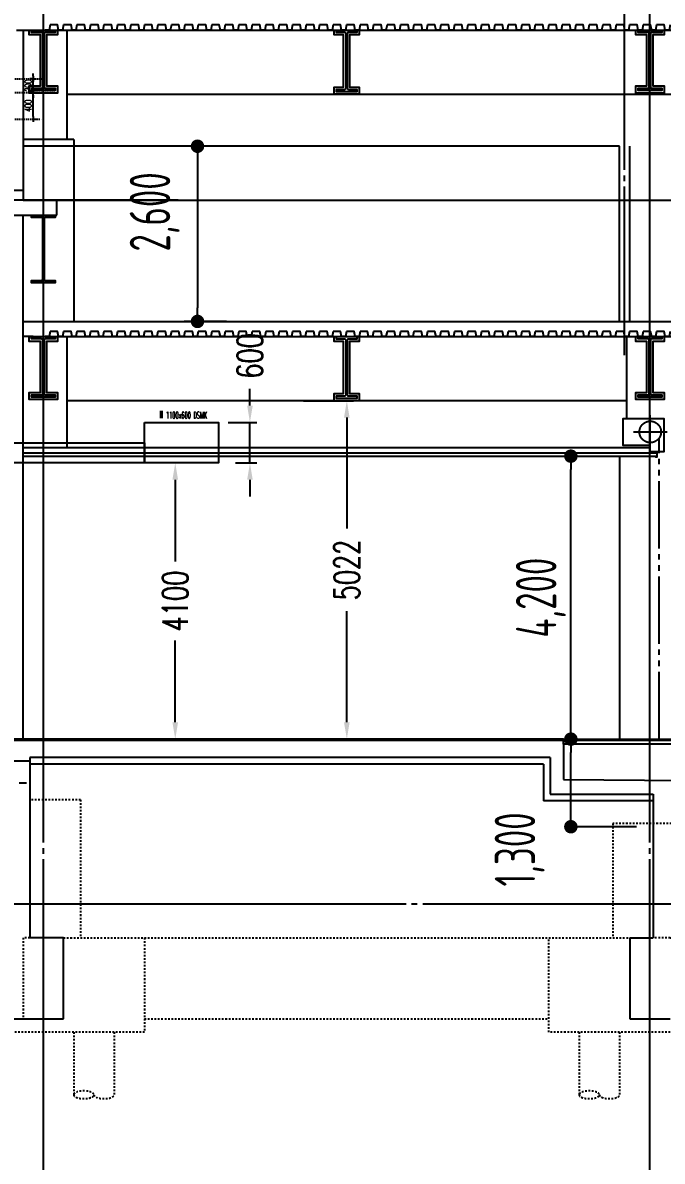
# Model space of a CAD drawing. Header units: millimetres. Extents: x -32710 to 654186, y -254124 to 420220.
# Drawn here: x 272495 to 281982, y 379685 to 396583 of the extents above; entities that cross this region are included whole.
import ezdxf
from ezdxf.enums import TextEntityAlignment as Align

# ---------------------------------------------------------------- set-up
doc = ezdxf.new("R2010")
doc.units = ezdxf.units.MM
doc.header["$LTSCALE"] = 1000
for name, pattern in [('DOT2', [3.175, 0, -3.175]), ('DXK_LINE_DOT3', [5.9187, 2.979, -0.9799, 0.9799, -0.9799]), ('TPH12-SEC-@E$0$CENTERK3', [2.749, 2.5, -0.083, 0.083, -0.083]), ('TPH12-SEC-@E$0$CENTERK5', [6.916, 6.667, -0.083, 0.083, -0.083]), ('TPH12-SEC-@E$0$DOTK1', [0.1, 0.05, -0.05]), ('TPH12-SEC-@E$0$PHANTOMK1', [1.415, 1, -0.083, 0.083, -0.083, 0.083, -0.083])]:
    doc.linetypes.add(name, pattern=pattern)
for name, color, linetype in [('0-LEVEL LINE', 4, 'DOT2'), ('DSMK', 10, 'Continuous'), ('FS-LINE', 10, 'Continuous'), ('M-DIM', 1, 'Continuous'), ('M-TXT', 3, 'Continuous'), ('MD-20250424-增加TRAY與FS主管位置調整', 7, 'Continuous'), ('TPH12-SEC-@E$0$A-DIM', 8, 'Continuous'), ('TPH12-SEC-@E$0$H-SIN', 252, 'TPH12-SEC-@E$0$CENTERK5'), ('TPH12-SEC-@E$0$KABE1', 252, 'Continuous'), ('TPH12-SEC-@E$0$KABE3', 252, 'Continuous'), ('TPH12-SEC-@E$0$KABED', 252, 'TPH12-SEC-@E$0$DOTK1'), ('TPH12-SEC-@E$0$SIAGE1', 252, 'Continuous'), ('TPH12-SEC-@E$0$SIAGE2', 252, 'Continuous'), ('TPH12-SEC-@E$0$SIAGE3', 252, 'Continuous'), ('TPH12-SEC-@E$0$SIN-M', 252, 'Continuous'), ('TPH12-SEC-@E$0$STEEL2', 252, 'Continuous'), ('TPH12-SEC-@E$0$STEEL3', 252, 'Continuous'), ('TPH12-SEC-@E$0$SUGATA3', 252, 'Continuous'), ('TPH12-SEC-@E$0$SUGATAD', 252, 'TPH12-SEC-@E$0$DOTK1'), ('TPH12-SEC-@E$0$TATEGU2', 252, 'Continuous')]:
    doc.layers.add(name, color=color, linetype=linetype)
doc.layers.add('TPH12-SEC-@E$0$K-SIN', color=252, linetype='TPH12-SEC-@E$0$CENTERK3', plot=False)
doc.styles.add('aa-txt', font='simplex.shx', dxfattribs={"width": 0.7, "bigfont": 'chineset.shx'})
doc.styles.add('TPH12-SEC-@E$0$dim-txt', font='isocp.shx', dxfattribs={"width": 0.7, "bigfont": 'chineset.shx'})
doc.styles.add('TPH12-SEC-@E$0$STANDARD', font='txt')
doc.dimstyles.new('50-DIM', dxfattribs={"dimscale": 50, "dimtxt": 2, "dimasz": 0.8, "dimexe": 1, "dimexo": 1, "dimgap": 0.5, "dimtad": 1, "dimdec": 0, "dimdsep": 46, "dimtxsty": 'aa-txt', "dimblk": 'DOT', "dimcen": 5, "dimclrd": 256, "dimclre": 256, "dimclrt": 256, "dimadec": 0, "dimazin": 0, "dimtfac": 1, "dimtdec": 0, "dimtix": 1, "dimtmove": 2, "dimatfit": 3, "dimldrblk": 'DOT', "dimfxl": 1, "dimtolj": 1, "dimtzin": 0, "dimarcsym": 0})
doc.dimstyles.new('adim-1500', dxfattribs={"dimscale": 1000, "dimtxt": 0.375, "dimasz": 0.25, "dimexe": 0.1, "dimexo": 0.5, "dimgap": 0.15, "dimtad": 0, "dimdec": 4, "dimtxsty": 'aa-txt', "dimcen": 3.75, "dimclrd": 3, "dimclre": 3, "dimclrt": 256, "dimadec": 0, "dimazin": 0, "dimtfac": 1, "dimtdec": 4, "dimtmove": 0, "dimatfit": 3, "dimfxl": 0.1, "dimarcsym": 0})
doc.dimstyles.new('TPH12-SEC-@E$0$ARCH-dim-2000', dxfattribs={"dimscale": 2000, "dimtxt": 0.3, "dimasz": 0.1, "dimexe": 0.1, "dimexo": 0.1, "dimgap": 0.05, "dimtad": 1, "dimdec": 0, "dimrnd": 0.1, "dimdsep": 46, "dimlunit": 6, "dimtxsty": 'TPH12-SEC-@E$0$dim-txt', "dimblk": 'TPH12-SEC-@E$0$_Dot', "dimblk1": 'TPH12-SEC-@E$0$_Origin', "dimblk2": 'TPH12-SEC-@E$0$_Origin', "dimcen": 2, "dimclrd": 256, "dimclre": 256, "dimclrt": 256, "dimadec": 0, "dimazin": 0, "dimtfac": 1, "dimtdec": 1, "dimtix": 1, "dimtmove": 2, "dimatfit": 3, "dimldrblk": 'TPH12-SEC-@E$0$_Origin', "dimfxl": 1, "dimtvp": 1, "dimtolj": 1, "dimarcsym": 0})
doc.dimstyles.new('TPH12-SEC-@E$0$生成的_樣式__6', dxfattribs={"dimtxt": 60, "dimasz": 30.4, "dimexe": 0.18, "dimexo": 0.0625, "dimgap": 0, "dimtad": 1, "dimdec": 1, "dimzin": 0, "dimdsep": 46, "dimtxsty": 'TPH12-SEC-@E$0$STANDARD', "dimblk": 'TPH12-SEC-@E$0$ARROWHEAD_6', "dimblk1": 'TPH12-SEC-@E$0$ARROWHEAD_6', "dimblk2": 'TPH12-SEC-@E$0$ARROWHEAD_6', "dimcen": 0.09, "dimclrd": 12, "dimclre": 12, "dimclrt": 3, "dimazin": 0, "dimtfac": 1, "dimtdec": 4, "dimtmove": 0, "dimatfit": 3, "dimfxl": 1, "dimtolj": 1, "dimtzin": 0, "dimarcsym": 0})

# ---------------------------------------------------------------- blocks, each defined once
blk = doc.blocks.new('TPH12-SEC-@E$0$_Dot')
at = {"color": 0, "linetype": 'ByBlock', "lineweight": -2}
blk.add_line((-0.5, 0), (-1, 0), dxfattribs=at)
at = {"color": 0, "linetype": 'ByBlock', "const_width": 0.5}
blk.add_lwpolyline([(-0.25, 0, 1), (0.25, 0, 1)], format="xyb", close=True, dxfattribs=at)
blk = doc.blocks.new('*D2602')
at = {"layer": 'DEFPOINTS', "color": 0, "transparency": 16777216}
for p in [(280627, 390150), (280627, 390150), (280627, 385950)]:
    blk.add_point(p, dxfattribs=at)
at = {"layer": 'TPH12-SEC-@E$0$SIN-M', "lineweight": -2, "transparency": 16777216}
blk.add_line((280627, 386150), (280627, 389950), dxfattribs=at)
at = {"layer": 'TPH12-SEC-@E$0$SIN-M', "lineweight": -2, "transparency": 16777216, "xscale": 200, "yscale": 200, "zscale": 200}
for p, rotation in [((280627, 390150), 90), ((280627, 385950), 270)]:
    blk.add_blockref('TPH12-SEC-@E$0$_Dot', p, dxfattribs=dict(at, rotation=rotation))
at = {"layer": 'TPH12-SEC-@E$0$SIN-M', "transparency": 16777216, "insert": (280182, 388050), "char_height": 600, "attachment_point": 5, "rotation": 90, "style": 'TPH12-SEC-@E$0$dim-txt'}
blk.add_mtext('\\A1;4,200', dxfattribs=at)
blk = doc.blocks.new('TPH12-SEC-@E$0$_Origin')
at = {"color": 0, "linetype": 'ByBlock', "lineweight": -2}
blk.add_line((0, 0), (-1, 0), dxfattribs=at)
blk.add_circle((0, 0), 0.5, dxfattribs=at)
blk = doc.blocks.new('*D2603')
at = {"layer": 'DEFPOINTS', "color": 0, "transparency": 16777216}
for p in [(280627, 385950), (280627, 385950), (280627, 384650)]:
    blk.add_point(p, dxfattribs=at)
at = {"layer": 'TPH12-SEC-@E$0$SIN-M', "lineweight": -2, "transparency": 16777216}
blk.add_line((280627, 384850), (280627, 385750), dxfattribs=at)
at = {"layer": 'TPH12-SEC-@E$0$SIN-M', "lineweight": -2, "transparency": 16777216, "xscale": 200, "yscale": 200, "zscale": 200}
for p, rotation in [((280627, 385950), 90), ((280627, 384650), 270)]:
    blk.add_blockref('TPH12-SEC-@E$0$_Dot', p, dxfattribs=dict(at, rotation=rotation))
at = {"layer": 'TPH12-SEC-@E$0$SIN-M', "transparency": 16777216, "insert": (279867, 384313), "char_height": 600, "attachment_point": 5, "rotation": 90, "style": 'TPH12-SEC-@E$0$dim-txt'}
blk.add_mtext('\\A1;1,300', dxfattribs=at)
blk = doc.blocks.new('*D2625')
at = {"layer": 'DEFPOINTS', "color": 0, "transparency": 16777216}
for p in [(275717, 394750), (275087, 392150), (275717, 392150)]:
    blk.add_point(p, dxfattribs=at)
at = {"layer": 'TPH12-SEC-@E$0$SIN-M', "lineweight": -2, "transparency": 16777216}
for p, q in [((275517, 394750), (274887, 394750)), ((275087, 394550), (275087, 392350)), ((275517, 392150), (274887, 392150))]:
    blk.add_line(p, q, dxfattribs=at)
at = {"layer": 'TPH12-SEC-@E$0$SIN-M', "lineweight": -2, "transparency": 16777216, "xscale": 200, "yscale": 200, "zscale": 200}
for p, rotation in [((275087, 394750), 90), ((275087, 392150), 270)]:
    blk.add_blockref('TPH12-SEC-@E$0$_Dot', p, dxfattribs=dict(at, rotation=rotation))
at = {"layer": 'TPH12-SEC-@E$0$SIN-M', "transparency": 16777216, "insert": (274452, 393775), "char_height": 600, "attachment_point": 5, "rotation": 90, "style": 'TPH12-SEC-@E$0$dim-txt'}
blk.add_mtext('\\A1;2,600', dxfattribs=at)
blk = doc.blocks.new('TPH12-SEC-@E$0$ARROWHEAD_6')
at = {"color": 0, "linetype": 'Continuous', "lineweight": 0}
for p, q in [((0, 0), (-1, 0)), ((-0.5, -0.5), (0.5, 0.5))]:
    blk.add_line(p, q, dxfattribs=at)
blk = doc.blocks.new('*D2862')
at = {"layer": 'DEFPOINTS', "color": 0, "linetype": 'Continuous', "transparency": 16777216}
for p in [(2811, 10750), (9609, 10750), (-18300, 8000)]:
    blk.add_point(p, dxfattribs=at)
at = {"layer": 'TPH12-SEC-@E$0$A-DIM', "color": 12, "linetype": 'Continuous', "lineweight": -2, "transparency": 16777216}
for p, q in [((2811, 10750), (9609, 10750)), ((9609, 10720), (9609, 10250)), ((9609, 8030), (9609, 8500)), ((-18300, 8000), (9609, 8000))]:
    blk.add_line(p, q, dxfattribs=at)
at = {"layer": 'TPH12-SEC-@E$0$A-DIM', "color": 12, "linetype": 'Continuous', "lineweight": -2, "transparency": 16777216, "xscale": 30.40000000000001, "yscale": 30.40000000000001, "zscale": 30.40000000000001}
for p, rotation in [((9609, 10750), 90), ((9609, 8000), 270)]:
    blk.add_blockref('TPH12-SEC-@E$0$ARROWHEAD_6', p, dxfattribs=dict(at, rotation=rotation))
at = {"layer": 'TPH12-SEC-@E$0$A-DIM', "color": 3, "linetype": 'Continuous', "lineweight": 0, "transparency": 16777216, "insert": (9609, 9375), "char_height": 500, "attachment_point": 5, "rotation": 90, "style": 'TPH12-SEC-@E$0$STANDARD'}
blk.add_mtext('\\A1;2750', dxfattribs=at)
blk = doc.blocks.new('DOT')
at = {"color": 0}
blk.add_line((-1, 0), (1, 0), dxfattribs=at)
at = {"color": 3, "const_width": 0.5}
blk.add_lwpolyline([(-0.25, 0, 1), (0.25, 0, 1)], format="xyb", close=True, dxfattribs=at)
blk = doc.blocks.new('*D135')
at = {"layer": 'DEFPOINTS', "color": 0, "transparency": 16777216}
for p in [(272631, 395550), (272651, 395550), (272631, 395150)]:
    blk.add_point(p, dxfattribs=at)
at = {"layer": 'M-DIM', "lineweight": -2, "transparency": 16777216}
for p, q in [((272651, 395190), (272651, 395510)), ((272681, 395550), (272701, 395550)), ((272681, 395150), (272701, 395150))]:
    blk.add_line(p, q, dxfattribs=at)
at = {"layer": 'M-DIM', "lineweight": -2, "transparency": 16777216, "xscale": 40, "yscale": 40, "zscale": 40}
for p, rotation in [((272651, 395550), 90), ((272651, 395150), 270)]:
    blk.add_blockref('DOT', p, dxfattribs=dict(at, rotation=rotation))
at = {"layer": 'M-DIM', "transparency": 16777216, "insert": (272576, 395350), "char_height": 100, "attachment_point": 5, "rotation": 90, "style": 'aa-txt'}
blk.add_mtext('\\A1;400', dxfattribs=at)
blk = doc.blocks.new('_Dot')
at = {"color": 0, "linetype": 'ByBlock', "lineweight": -2}
blk.add_line((-0.5, 0), (-1, 0), dxfattribs=at)
at = {"color": 0, "linetype": 'ByBlock', "const_width": 0.5}
blk.add_lwpolyline([(-0.25, 0, 1), (0.25, 0, 1)], format="xyb", close=True, dxfattribs=at)
blk = doc.blocks.new('*D136')
at = {"layer": 'DEFPOINTS', "color": 0, "transparency": 16777216}
for p in [(272651, 395750), (272691, 395750), (272691, 395550)]:
    blk.add_point(p, dxfattribs=at)
at = {"layer": 'M-DIM', "lineweight": -2, "transparency": 16777216}
for p, q in [((272641, 395750), (272601, 395750)), ((272651, 395790), (272651, 395830)), ((272651, 395550), (272651, 395750)), ((272641, 395550), (272601, 395550)), ((272651, 395510), (272651, 395470))]:
    blk.add_line(p, q, dxfattribs=at)
at = {"layer": 'M-DIM', "lineweight": -2, "transparency": 16777216, "xscale": 40, "yscale": 40, "zscale": 40}
for p, rotation in [((272651, 395750), 270), ((272651, 395550), 90)]:
    blk.add_blockref('DOT', p, dxfattribs=dict(at, rotation=rotation))
at = {"layer": 'M-DIM', "transparency": 16777216, "insert": (272576, 395650), "char_height": 100, "attachment_point": 5, "rotation": 90, "style": 'aa-txt'}
blk.add_mtext('\\A1;200', dxfattribs=at)
blk = doc.blocks.new('A$C62b8fcb1')
at = {"color": 8, "linetype": 'DXK_LINE_DOT3'}
for p, q in [((500, 2409), (-7405, 2409)), ((343, 2084), (450, 2084))]:
    blk.add_line(p, q, dxfattribs=at)
blk = doc.blocks.new('*D2534')
at = {"layer": 'DEFPOINTS', "color": 0}
for p in [(276161, 390972), (277303, 390972), (276161, 385950)]:
    blk.add_point(p, dxfattribs=at)
at = {"layer": 'MD-20250424-增加TRAY與FS主管位置調整', "color": 3, "lineweight": -2, "transparency": 16777216}
for p, q in [((276661, 390972), (277403, 390972)), ((277303, 390722), (277303, 389074)), ((277303, 386200), (277303, 387849)), ((276661, 385950), (277403, 385950))]:
    blk.add_line(p, q, dxfattribs=at)
at = {"layer": 'MD-20250424-增加TRAY與FS主管位置調整', "color": 3, "transparency": 16777216}
for points in [[(277261, 390722), (277344, 390722), (277303, 390972)], [(277261, 386200), (277344, 386200), (277303, 385950)]]:
    blk.add_solid(points, dxfattribs=at)
at = {"layer": 'MD-20250424-增加TRAY與FS主管位置調整', "transparency": 16777216, "insert": (277303, 388461), "char_height": 375, "attachment_point": 5, "rotation": 90, "style": 'aa-txt'}
blk.add_mtext('5022', dxfattribs=at)
blk = doc.blocks.new('*D2535')
at = {"layer": 'DEFPOINTS', "color": 0}
for p in [(270351, 390050), (275400, 390050), (273299, 385950)]:
    blk.add_point(p, dxfattribs=at)
at = {"layer": 'MD-20250424-增加TRAY與FS主管位置調整', "color": 3, "lineweight": -2, "transparency": 16777216}
for p, q in [((274900, 390050), (270251, 390050)), ((270351, 389800), (270351, 388588)), ((270351, 386200), (270351, 387413)), ((272799, 385950), (270251, 385950))]:
    blk.add_line(p, q, dxfattribs=at)
at = {"layer": 'MD-20250424-增加TRAY與FS主管位置調整', "color": 3, "transparency": 16777216}
for points in [[(270310, 389800), (270393, 389800), (270351, 390050)], [(270310, 386200), (270393, 386200), (270351, 385950)]]:
    blk.add_solid(points, dxfattribs=at)
at = {"layer": 'MD-20250424-增加TRAY與FS主管位置調整', "transparency": 16777216, "insert": (270351, 388000), "char_height": 375, "attachment_point": 5, "rotation": 90, "style": 'aa-txt'}
blk.add_mtext('4100', dxfattribs=at)
blk = doc.blocks.new('*D2546')
at = {"layer": 'DEFPOINTS', "color": 0}
for p in [(275400, 390050), (274757, 385950), (275400, 385950)]:
    blk.add_point(p, dxfattribs=at)
at = {"layer": 'MD-20250424-增加TRAY與FS主管位置調整', "color": 3, "lineweight": -2, "transparency": 16777216}
for p, q in [((274900, 390050), (274657, 390050)), ((274757, 389800), (274757, 388588)), ((274757, 386200), (274757, 387413)), ((274900, 385950), (274657, 385950))]:
    blk.add_line(p, q, dxfattribs=at)
at = {"layer": 'MD-20250424-增加TRAY與FS主管位置調整', "color": 3, "transparency": 16777216}
for points in [[(274715, 389800), (274799, 389800), (274757, 390050)], [(274715, 386200), (274799, 386200), (274757, 385950)]]:
    blk.add_solid(points, dxfattribs=at)
at = {"layer": 'MD-20250424-增加TRAY與FS主管位置調整', "transparency": 16777216, "insert": (274757, 388000), "char_height": 375, "attachment_point": 5, "rotation": 90, "style": 'aa-txt'}
blk.add_mtext('4100', dxfattribs=at)
blk = doc.blocks.new('*D2547')
at = {"layer": 'DEFPOINTS', "color": 0}
for p in [(275044, 390650), (275865, 390650), (275151, 390050)]:
    blk.add_point(p, dxfattribs=at)
at = {"layer": 'MD-20250424-增加TRAY與FS主管位置調整', "color": 3, "lineweight": -2, "transparency": 16777216}
for p, q in [((275865, 390900), (275865, 391150)), ((275544, 390650), (275965, 390650)), ((275865, 390050), (275865, 390650)), ((275651, 390050), (275965, 390050)), ((275865, 389800), (275865, 389550))]:
    blk.add_line(p, q, dxfattribs=at)
at = {"layer": 'MD-20250424-增加TRAY與FS主管位置調整', "color": 3, "transparency": 16777216}
for points in [[(275824, 390900), (275907, 390900), (275865, 390650)], [(275824, 389800), (275907, 389800), (275865, 390050)]]:
    blk.add_solid(points, dxfattribs=at)
at = {"layer": 'MD-20250424-增加TRAY與FS主管位置調整', "transparency": 16777216, "insert": (275865, 391638), "char_height": 375, "attachment_point": 5, "rotation": 90, "style": 'aa-txt'}
blk.add_mtext('600', dxfattribs=at)
blk = doc.blocks.new('TPH12-SEC-@E$0$A$C9ff6b36b')
at = {"layer": 'TPH12-SEC-@E$0$A-DIM', "color": 12, "linetype": 'Continuous', "lineweight": 0}
dim = blk.add_linear_dim(base=(9609.04, 10750), p1=(-18300, 8000), p2=(2810.84, 10750), angle=90, dimstyle='TPH12-SEC-@E$0$生成的_樣式__6', override={"dimtxt": 500, "dimdec": 0}, dxfattribs=at)
dim.commit()
dim.dimension.update_dxf_attribs({"geometry": '*D2862', "text_midpoint": (9609.04, 9375), "dimtype": 128, "text_rotation": 90})
blk = doc.blocks.new('TPH12-SEC-@E')
at = {"layer": 'TPH12-SEC-@E$0$H-SIN'}
for p, q in [((272800, 377500), (272800, 414000)), ((281800, 377500), (281800, 414000)), ((274800, 393950), (45200, 393950)), ((274800, 385950), (45200, 385950)), ((298929.6, 383500), (18729.6, 383500))]:
    blk.add_line(p, q, dxfattribs=at)
at = {"layer": 'TPH12-SEC-@E$0$K-SIN'}
for p, q in [((281425, 396200), (281425, 403384.8)), ((281425, 391650), (281425, 397200))]:
    blk.add_line(p, q, dxfattribs=at)
at = {"layer": 'TPH12-SEC-@E$0$KABE1'}
for p, q in [((272350, 394100), (272500, 394100)), ((272500, 394100), (272500, 393950)), ((272500, 393950), (273000, 393950)), ((273000, 393725), (273000, 393950)), ((47000, 393725), (273000, 393725)), ((280320, 385680), (272600, 385680)), ((272600, 385680), (272600, 383000)), ((280320, 385680), (280320, 385135)), ((280520, 385350), (282320, 385335)), ((280320, 385135), (281850, 385135)), ((281850, 385135), (281850, 383000)), ((273100, 383000), (272600, 383000)), ((273100, 381800), (273100, 383000)), ((281500, 383000), (281500, 381800)), ((281500, 383000), (281850, 383000)), ((272350, 381800), (273100, 381800)), ((281500, 381800), (282100, 381800))]:
    blk.add_line(p, q, dxfattribs=at)
at = {"layer": 'TPH12-SEC-@E$0$KABE3'}
blk.add_line((282300, 385930), (272350, 385930), dxfattribs=at)
at = {"layer": 'TPH12-SEC-@E$0$KABED', "ltscale": 0.5}
for p, q in [((272500, 383000), (272500, 381800)), ((272600, 383000), (272500, 383000)), ((282100, 383000), (281850, 383000))]:
    blk.add_line(p, q, dxfattribs=at)
at = {"layer": 'TPH12-SEC-@E$0$SIAGE1'}
for p, q in [((272400, 396475), (272883.9, 396475)), ((272500, 396475), (272500, 394100)), ((281350, 394750), (272500, 394750)), ((281350, 392150), (281350, 394750)), ((281500, 392150), (281500, 394750)), ((272500, 392150), (272500, 393725)), ((272500, 385950), (272500, 392150)), ((272500, 392150), (291090, 392150)), ((272500, 391925), (272500, 392150)), ((272650, 391925), (272500, 391925)), ((272650, 391925), (272883.9, 391925)), ((272500, 390150), (281905, 390150)), ((280520, 385950), (272350, 385950)), ((280520, 385950), (280520, 385350))]:
    blk.add_line(p, q, dxfattribs=at)
blk.add_lwpolyline([(281885, 390150), (281885, 390140), (281905, 390140), (281905, 390215)], dxfattribs=at)
at = {"layer": 'TPH12-SEC-@E$0$SIAGE2'}
for points in [[(272898.9, 396550), (272883.9, 396475), (272825.9, 396475)], [(273098.9, 396550), (273083.9, 396475), (273025.9, 396475), (273010.9, 396550), (272898.9, 396550)], [(273298.9, 396550), (273283.9, 396475), (273225.9, 396475), (273210.9, 396550), (273098.9, 396550)], [(273498.9, 396550), (273483.9, 396475), (273425.9, 396475), (273410.9, 396550), (273298.9, 396550)], [(273698.9, 396550), (273683.9, 396475), (273625.9, 396475), (273610.9, 396550), (273498.9, 396550)], [(273898.9, 396550), (273883.9, 396475), (273825.9, 396475), (273810.9, 396550), (273698.9, 396550)], [(274098.9, 396550), (274083.9, 396475), (274025.9, 396475), (274010.9, 396550), (273898.9, 396550)], [(274298.9, 396550), (274283.9, 396475), (274225.9, 396475), (274210.9, 396550), (274098.9, 396550)], [(274498.9, 396550), (274483.9, 396475), (274425.9, 396475), (274410.9, 396550), (274298.9, 396550)], [(274698.9, 396550), (274683.9, 396475), (274625.9, 396475), (274610.9, 396550), (274498.9, 396550)], [(274898.9, 396550), (274883.9, 396475), (274825.9, 396475), (274810.9, 396550), (274698.9, 396550)], [(275098.9, 396550), (275083.9, 396475), (275025.9, 396475), (275010.9, 396550), (274898.9, 396550)], [(275298.9, 396550), (275283.9, 396475), (275225.9, 396475), (275210.9, 396550), (275098.9, 396550)], [(275498.9, 396550), (275483.9, 396475), (275425.9, 396475), (275410.9, 396550), (275298.9, 396550)], [(275698.9, 396550), (275683.9, 396475), (275625.9, 396475), (275610.9, 396550), (275498.9, 396550)], [(275898.9, 396550), (275883.9, 396475), (275825.9, 396475), (275810.9, 396550), (275698.9, 396550)], [(276098.9, 396550), (276083.9, 396475), (276025.9, 396475), (276010.9, 396550), (275898.9, 396550)], [(276298.9, 396550), (276283.9, 396475), (276225.9, 396475), (276210.9, 396550), (276098.9, 396550)], [(276498.9, 396550), (276483.9, 396475), (276425.9, 396475), (276410.9, 396550), (276298.9, 396550)], [(276698.9, 396550), (276683.9, 396475), (276625.9, 396475), (276610.9, 396550), (276498.9, 396550)], [(276898.9, 396550), (276883.9, 396475), (276825.9, 396475), (276810.9, 396550), (276698.9, 396550)], [(277098.9, 396550), (277083.9, 396475), (277025.9, 396475), (277010.9, 396550), (276898.9, 396550)], [(277298.9, 396550), (277283.9, 396475), (277225.9, 396475), (277210.9, 396550), (277098.9, 396550)], [(277498.9, 396550), (277483.9, 396475), (277425.9, 396475), (277410.9, 396550), (277298.9, 396550)], [(277698.9, 396550), (277683.9, 396475), (277625.9, 396475), (277610.9, 396550), (277498.9, 396550)], [(277898.9, 396550), (277883.9, 396475), (277825.9, 396475), (277810.9, 396550), (277698.9, 396550)], [(278098.9, 396550), (278083.9, 396475), (278025.9, 396475), (278010.9, 396550), (277898.9, 396550)], [(278298.9, 396550), (278283.9, 396475), (278225.9, 396475), (278210.9, 396550), (278098.9, 396550)], [(278498.9, 396550), (278483.9, 396475), (278425.9, 396475), (278410.9, 396550), (278298.9, 396550)], [(278698.9, 396550), (278683.9, 396475), (278625.9, 396475), (278610.9, 396550), (278498.9, 396550)], [(278898.9, 396550), (278883.9, 396475), (278825.9, 396475), (278810.9, 396550), (278698.9, 396550)], [(279098.9, 396550), (279083.9, 396475), (279025.9, 396475), (279010.9, 396550), (278898.9, 396550)], [(279298.9, 396550), (279283.9, 396475), (279225.9, 396475), (279210.9, 396550), (279098.9, 396550)], [(279498.9, 396550), (279483.9, 396475), (279425.9, 396475), (279410.9, 396550), (279298.9, 396550)], [(279698.9, 396550), (279683.9, 396475), (279625.9, 396475), (279610.9, 396550), (279498.9, 396550)], [(279898.9, 396550), (279883.9, 396475), (279825.9, 396475), (279810.9, 396550), (279698.9, 396550)], [(280098.9, 396550), (280083.9, 396475), (280025.9, 396475), (280010.9, 396550), (279898.9, 396550)], [(280298.9, 396550), (280283.9, 396475), (280225.9, 396475), (280210.9, 396550), (280098.9, 396550)], [(280498.9, 396550), (280483.9, 396475), (280425.9, 396475), (280410.9, 396550), (280298.9, 396550)], [(280698.9, 396550), (280683.9, 396475), (280625.9, 396475), (280610.9, 396550), (280498.9, 396550)], [(280898.9, 396550), (280883.9, 396475), (280825.9, 396475), (280810.9, 396550), (280698.9, 396550)], [(281098.9, 396550), (281083.9, 396475), (281025.9, 396475), (281010.9, 396550), (280898.9, 396550)], [(281298.9, 396550), (281283.9, 396475), (281225.9, 396475), (281210.9, 396550), (281098.9, 396550)], [(281498.9, 396550), (281483.9, 396475), (281425.9, 396475), (281410.9, 396550), (281298.9, 396550)], [(281698.9, 396550), (281683.9, 396475), (281625.9, 396475), (281610.9, 396550), (281498.9, 396550)], [(281898.9, 396550), (281883.9, 396475), (281825.9, 396475), (281810.9, 396550), (281698.9, 396550)], [(282098.9, 396550), (282083.9, 396475), (282025.9, 396475), (282010.9, 396550), (281898.9, 396550)], [(272898.9, 392000), (272883.9, 391925), (272825.9, 391925)], [(273098.9, 392000), (273083.9, 391925), (273025.9, 391925), (273010.9, 392000), (272898.9, 392000)], [(273298.9, 392000), (273283.9, 391925), (273225.9, 391925), (273210.9, 392000), (273098.9, 392000)], [(273498.9, 392000), (273483.9, 391925), (273425.9, 391925), (273410.9, 392000), (273298.9, 392000)], [(273698.9, 392000), (273683.9, 391925), (273625.9, 391925), (273610.9, 392000), (273498.9, 392000)], [(273898.9, 392000), (273883.9, 391925), (273825.9, 391925), (273810.9, 392000), (273698.9, 392000)], [(274098.9, 392000), (274083.9, 391925), (274025.9, 391925), (274010.9, 392000), (273898.9, 392000)], [(274298.9, 392000), (274283.9, 391925), (274225.9, 391925), (274210.9, 392000), (274098.9, 392000)], [(274498.9, 392000), (274483.9, 391925), (274425.9, 391925), (274410.9, 392000), (274298.9, 392000)], [(274698.9, 392000), (274683.9, 391925), (274625.9, 391925), (274610.9, 392000), (274498.9, 392000)], [(274898.9, 392000), (274883.9, 391925), (274825.9, 391925), (274810.9, 392000), (274698.9, 392000)], [(275098.9, 392000), (275083.9, 391925), (275025.9, 391925), (275010.9, 392000), (274898.9, 392000)], [(275298.9, 392000), (275283.9, 391925), (275225.9, 391925), (275210.9, 392000), (275098.9, 392000)], [(275498.9, 392000), (275483.9, 391925), (275425.9, 391925), (275410.9, 392000), (275298.9, 392000)], [(275698.9, 392000), (275683.9, 391925), (275625.9, 391925), (275610.9, 392000), (275498.9, 392000)], [(275898.9, 392000), (275883.9, 391925), (275825.9, 391925), (275810.9, 392000), (275698.9, 392000)], [(276098.9, 392000), (276083.9, 391925), (276025.9, 391925), (276010.9, 392000), (275898.9, 392000)], [(276298.9, 392000), (276283.9, 391925), (276225.9, 391925), (276210.9, 392000), (276098.9, 392000)], [(276498.9, 392000), (276483.9, 391925), (276425.9, 391925), (276410.9, 392000), (276298.9, 392000)], [(276698.9, 392000), (276683.9, 391925), (276625.9, 391925), (276610.9, 392000), (276498.9, 392000)], [(276898.9, 392000), (276883.9, 391925), (276825.9, 391925), (276810.9, 392000), (276698.9, 392000)], [(277098.9, 392000), (277083.9, 391925), (277025.9, 391925), (277010.9, 392000), (276898.9, 392000)], [(277298.9, 392000), (277283.9, 391925), (277225.9, 391925), (277210.9, 392000), (277098.9, 392000)], [(277498.9, 392000), (277483.9, 391925), (277425.9, 391925), (277410.9, 392000), (277298.9, 392000)], [(277698.9, 392000), (277683.9, 391925), (277625.9, 391925), (277610.9, 392000), (277498.9, 392000)], [(277898.9, 392000), (277883.9, 391925), (277825.9, 391925), (277810.9, 392000), (277698.9, 392000)], [(278098.9, 392000), (278083.9, 391925), (278025.9, 391925), (278010.9, 392000), (277898.9, 392000)], [(278298.9, 392000), (278283.9, 391925), (278225.9, 391925), (278210.9, 392000), (278098.9, 392000)], [(278498.9, 392000), (278483.9, 391925), (278425.9, 391925), (278410.9, 392000), (278298.9, 392000)], [(278698.9, 392000), (278683.9, 391925), (278625.9, 391925), (278610.9, 392000), (278498.9, 392000)], [(278898.9, 392000), (278883.9, 391925), (278825.9, 391925), (278810.9, 392000), (278698.9, 392000)], [(279098.9, 392000), (279083.9, 391925), (279025.9, 391925), (279010.9, 392000), (278898.9, 392000)], [(279298.9, 392000), (279283.9, 391925), (279225.9, 391925), (279210.9, 392000), (279098.9, 392000)], [(279498.9, 392000), (279483.9, 391925), (279425.9, 391925), (279410.9, 392000), (279298.9, 392000)], [(279698.9, 392000), (279683.9, 391925), (279625.9, 391925), (279610.9, 392000), (279498.9, 392000)], [(279898.9, 392000), (279883.9, 391925), (279825.9, 391925), (279810.9, 392000), (279698.9, 392000)], [(280098.9, 392000), (280083.9, 391925), (280025.9, 391925), (280010.9, 392000), (279898.9, 392000)], [(280298.9, 392000), (280283.9, 391925), (280225.9, 391925), (280210.9, 392000), (280098.9, 392000)], [(280498.9, 392000), (280483.9, 391925), (280425.9, 391925), (280410.9, 392000), (280298.9, 392000)], [(280698.9, 392000), (280683.9, 391925), (280625.9, 391925), (280610.9, 392000), (280498.9, 392000)], [(280898.9, 392000), (280883.9, 391925), (280825.9, 391925), (280810.9, 392000), (280698.9, 392000)], [(281098.9, 392000), (281083.9, 391925), (281025.9, 391925), (281010.9, 392000), (280898.9, 392000)], [(281298.9, 392000), (281283.9, 391925), (281225.9, 391925), (281210.9, 392000), (281098.9, 392000)], [(281498.9, 392000), (281483.9, 391925), (281425.9, 391925), (281410.9, 392000), (281298.9, 392000)], [(281698.9, 392000), (281683.9, 391925), (281625.9, 391925), (281610.9, 392000), (281498.9, 392000)], [(281898.9, 392000), (281883.9, 391925), (281825.9, 391925), (281810.9, 392000), (281698.9, 392000)], [(282098.9, 392000), (282083.9, 391925), (282025.9, 391925), (282010.9, 392000), (281898.9, 392000)], [(280520, 385950), (282365, 385950), (282365, 385493)]]:
    blk.add_lwpolyline(points, dxfattribs=at)
blk.add_lwpolyline([(281805, 390215), (281805, 390310), (281405, 390310), (281405, 390710), (282005, 390710), (282005, 390215)], close=True, dxfattribs=at)
at = {"layer": 'TPH12-SEC-@E$0$SIAGE3'}
for p, q in [((281805, 390310), (281805, 390760)), ((281555, 390510), (282055, 390510)), ((272500, 390278), (281805, 390278)), ((272500, 390200), (281905, 390200)), ((281895, 390159.5), (281895, 390150)), ((280220, 385580), (272600, 385580)), ((280220, 385580), (280220, 385035)), ((281850, 385035), (280220, 385035))]:
    blk.add_line(p, q, dxfattribs=at)
for points in [[(272590, 396475), (273010, 396475), (273010, 396404), (272844.5, 396404), (272844.5, 395646), (273010, 395646), (273010, 395540), (272590, 395540), (272590, 395646), (272755.5, 395646), (272755.5, 396404), (272590, 396404)], [(277113.5, 396475), (277486.5, 396475), (277486.5, 396403), (277344.5, 396403), (277344.5, 395629), (277486.5, 395629), (277486.5, 395522), (277113.5, 395522), (277113.5, 395629), (277255.5, 395629), (277255.5, 396403), (277113.5, 396403)], [(281590, 396475), (282010, 396475), (282010, 396404), (281844.5, 396404), (281844.5, 395646), (282010, 395646), (282010, 395540), (281590, 395540), (281590, 395646), (281755.5, 395646), (281755.5, 396404), (281590, 396404)], [(272590, 391925), (273010, 391925), (273010, 391854), (272844.5, 391854), (272844.5, 391096), (273010, 391096), (273010, 390990), (272590, 390990), (272590, 391096), (272755.5, 391096), (272755.5, 391854), (272590, 391854)], [(277113.5, 391925), (277486.5, 391925), (277486.5, 391853), (277344.5, 391853), (277344.5, 391079), (277486.5, 391079), (277486.5, 390972), (277113.5, 390972), (277113.5, 391079), (277255.5, 391079), (277255.5, 391853), (277113.5, 391853)], [(281590, 391925), (282010, 391925), (282010, 391854), (281844.5, 391854), (281844.5, 391096), (282010, 391096), (282010, 390990), (281590, 390990), (281590, 391096), (281755.5, 391096), (281755.5, 391854), (281590, 391854)]]:
    blk.add_lwpolyline(points, close=True, dxfattribs=at)
at = {"layer": 'TPH12-SEC-@E$0$SIN-M'}
blk.add_line((281600.6, 384650), (280627.4, 384650), dxfattribs=at)
at = {"layer": 'TPH12-SEC-@E$0$STEEL2'}
for points in [[(272625, 396475), (272975, 396475), (272975, 396439), (272827.5, 396439, 0.4142136), (272809.5, 396421), (272809.5, 395629, 0.4142136), (272827.5, 395611), (272975, 395611), (272975, 395575), (272625, 395575), (272625, 395611), (272772.5, 395611, 0.4142136), (272790.5, 395629), (272790.5, 396421, 0.4142136), (272772.5, 396439), (272625, 396439)], [(277148.5, 396475), (277451.5, 396475), (277451.5, 396438), (277327.5, 396438, 0.4142136), (277309.5, 396420), (277309.5, 395612, 0.4142136), (277327.5, 395594), (277451.5, 395594), (277451.5, 395557), (277148.5, 395557), (277148.5, 395594), (277272.5, 395594, 0.4142136), (277290.5, 395612), (277290.5, 396420, 0.4142136), (277272.5, 396438), (277148.5, 396438)], [(281625, 396475), (281975, 396475), (281975, 396439), (281827.5, 396439, 0.4142136), (281809.5, 396421), (281809.5, 395629, 0.4142136), (281827.5, 395611), (281975, 395611), (281975, 395575), (281625, 395575), (281625, 395611), (281772.5, 395611, 0.4142136), (281790.5, 395629), (281790.5, 396421, 0.4142136), (281772.5, 396439), (281625, 396439)], [(272625, 393725), (272975, 393725), (272975, 393693), (272827.5, 393693, 0.4142136), (272809.5, 393675), (272809.5, 392775, 0.4142136), (272827.5, 392757), (272975, 392757), (272975, 392725), (272625, 392725), (272625, 392757), (272772.5, 392757, 0.4142136), (272790.5, 392775), (272790.5, 393675, 0.4142136), (272772.5, 393693), (272625, 393693)], [(272625, 391925), (272975, 391925), (272975, 391889), (272827.5, 391889, 0.4142136), (272809.5, 391871), (272809.5, 391079, 0.4142136), (272827.5, 391061), (272975, 391061), (272975, 391025), (272625, 391025), (272625, 391061), (272772.5, 391061, 0.4142136), (272790.5, 391079), (272790.5, 391871, 0.4142136), (272772.5, 391889), (272625, 391889)], [(277148.5, 391925), (277451.5, 391925), (277451.5, 391888), (277327.5, 391888, 0.4142136), (277309.5, 391870), (277309.5, 391062, 0.4142136), (277327.5, 391044), (277451.5, 391044), (277451.5, 391007), (277148.5, 391007), (277148.5, 391044), (277272.5, 391044, 0.4142136), (277290.5, 391062), (277290.5, 391870, 0.4142136), (277272.5, 391888), (277148.5, 391888)], [(281625, 391925), (281975, 391925), (281975, 391889), (281827.5, 391889, 0.4142136), (281809.5, 391871), (281809.5, 391079, 0.4142136), (281827.5, 391061), (281975, 391061), (281975, 391025), (281625, 391025), (281625, 391061), (281772.5, 391061, 0.4142136), (281790.5, 391079), (281790.5, 391871, 0.4142136), (281772.5, 391889), (281625, 391889)], [(280520, 385875), (280520, 385950), (280445, 385950), (280445, 385950, 0.4142136), (280451, 385944), (280508, 385944, -0.4142136), (280514, 385938), (280514, 385881, 0.4142136), (280520, 385875)]]:
    blk.add_lwpolyline(points, format="xyb", close=True, dxfattribs=at)
at = {"layer": 'TPH12-SEC-@E$0$STEEL3'}
for p, q in [((273150, 396475), (273150, 394850)), ((273150, 391925), (273150, 390278)), ((281450, 391925), (281450, 390710))]:
    blk.add_line(p, q, dxfattribs=at)
at = {"layer": 'TPH12-SEC-@E$0$SUGATA3'}
for p, q in [((272883.9, 396475), (290730, 396475)), ((273150, 395522), (290450, 395522)), ((273250, 394850), (272500, 394850)), ((273250, 394850), (273250, 392150)), ((272883.9, 391925), (290730, 391925)), ((281450, 390972), (273150, 390972)), ((281350, 390150), (281350, 385950)), ((281350, 390150), (281350, 385950)), ((282320, 385875), (280520, 385875))]:
    blk.add_line(p, q, dxfattribs=at)
at = {"layer": 'TPH12-SEC-@E$0$SUGATAD', "ltscale": 0.5}
for p, q in [((273350, 385050), (272600, 385050)), ((273350, 385050), (273350, 383000)), ((281250, 384700), (281250, 383000)), ((282120, 384700), (281250, 384700)), ((274300, 383000), (280300, 383000)), ((274300, 381800), (280300, 381800)), ((273250, 381600), (273250, 380671)), ((273850, 381600), (273850, 380671)), ((280750, 381600), (280750, 380671)), ((281350, 381600), (281350, 380671))]:
    blk.add_line(p, q, dxfattribs=at)
for points in [[(273100, 383000), (274300, 383000), (274300, 381600), (271300, 381600), (271300, 383000), (272350, 383000)], [(282100, 383000), (283300, 383000), (283300, 381600), (280300, 381600), (280300, 383000), (281500, 383000)]]:
    blk.add_lwpolyline(points, dxfattribs=at)
at = {"layer": 'TPH12-SEC-@E$0$SUGATAD', "ltscale": 0.5, "extrusion": (0, 0, -1)}
for centre in [(273400, 380671), (280900, 380671)]:
    blk.add_ellipse(centre, major_axis=(-150, 0), ratio=0.3797917, dxfattribs=at)
at = {"layer": 'TPH12-SEC-@E$0$SUGATAD', "ltscale": 0.5}
for centre in [(273700, 380671), (281200, 380671)]:
    blk.add_ellipse(centre, major_axis=(150, 0), ratio=0.3797917, start_param=3.1415927, end_param=6.2831853, dxfattribs=at)
at = {"layer": 'TPH12-SEC-@E$0$TATEGU2', "linetype": 'TPH12-SEC-@E$0$PHANTOMK1'}
blk.add_line((281935, 385950), (281935, 390416.7), dxfattribs=at)
blk.add_circle((281805, 390510), 160, dxfattribs=at)
blk.add_blockref('TPH12-SEC-@E$0$A$C9ff6b36b', (291300, 385950))
at = {"layer": 'TPH12-SEC-@E$0$SIN-M'}
for base, p1, p2, picture, middle in [((275086.8, 392150), (275716.9, 394750), (275716.9, 392150), '*D2625', (274451.5, 393775.1)), ((280627.4, 385950), (280627.4, 384650), (280627.4, 385950), '*D2603', (279867.2, 384312.7))]:
    dim = blk.add_linear_dim(base=base, p1=p1, p2=p2, angle=90, dimstyle='TPH12-SEC-@E$0$ARCH-dim-2000', dxfattribs=at)
    dim.commit()
    dim.dimension.update_dxf_attribs({"geometry": picture, "text_midpoint": middle, "dimtype": 128})
dim = blk.add_linear_dim(base=(280627.4, 390150), p1=(280627.4, 385950), p2=(280627.4, 390150), angle=90, dimstyle='TPH12-SEC-@E$0$ARCH-dim-2000', dxfattribs=at)
dim.commit()
dim.dimension.update_dxf_attribs({"geometry": '*D2602', "text_midpoint": (280182.3, 388050)})

msp = doc.modelspace()

# ---------------------------------------------------------------- linework, layer by layer
at = {"layer": '0-LEVEL LINE', "ltscale": 0.01}
for p, q in [((205600, 395750), (272844.5, 395750)), ((205600, 395550), (273010, 395550)), ((205600, 395150), (272800, 395150))]:
    msp.add_line(p, q, dxfattribs=at)
at = {"layer": 'DSMK'}
msp.add_lwpolyline([(274300, 390050), (270165.25216, 390050), (270165.25216, 390350), (274300, 390350)], close=True, dxfattribs=at)
at = {"layer": 'FS-LINE'}
msp.add_lwpolyline([(274300, 390650), (275400, 390650), (275400, 390050), (274300, 390050)], close=True, dxfattribs=at)

# ---------------------------------------------------------------- block references
msp.add_blockref('TPH12-SEC-@E', (0, 0))
at = {"layer": 'MD-20250424-增加TRAY與FS主管位置調整'}
msp.add_blockref('A$C62b8fcb1', (272100, 383216), dxfattribs=at)

# ---------------------------------------------------------------- texts
at = {"layer": 'M-TXT', "style": 'aa-txt', "width": 0.45}
msp.add_text('  ■ 1100x600 DSMK', height=100, dxfattribs=at).set_placement((274444.96285, 390757.15257), align=Align.MIDDLE_LEFT)

# ---------------------------------------------------------------- dimensions: what is measured, and where the dimension line sits
at = {"layer": 'M-DIM'}
for base, p1, p2, picture, middle in [((272651.13132, 395750), (272691.221, 395550), (272691.221, 395750), '*D136', (272576.13132, 395650)), ((272651.13132, 395550), (272631.31067, 395150), (272631.31067, 395550), '*D135', (272576.13132, 395350))]:
    dim = msp.add_linear_dim(base=base, p1=p1, p2=p2, angle=90, dimstyle='50-DIM', dxfattribs=at)
    dim.commit()
    dim.dimension.update_dxf_attribs({"geometry": picture, "text_midpoint": middle})
at = {"layer": 'MD-20250424-增加TRAY與FS主管位置調整', "color": 8}
for base, p1, p2, picture, middle in [((275865.42144, 390650), (275151.38284, 390050), (275043.60327, 390650), '*D2547', (275865.42144, 391637.5)), ((277302.71335, 390972), (276161.06367, 385950), (276161.06367, 390972), '*D2534', (277302.71335, 388461)), ((270351.24462, 390050), (273299.14338, 385950), (275400, 390050), '*D2535', (270351.24462, 388000)), ((274757.11907, 385950), (275400, 390050), (275400, 385950), '*D2546', (274757.11907, 388000))]:
    dim = msp.add_linear_dim(base=base, p1=p1, p2=p2, angle=90, dimstyle='adim-1500', dxfattribs=at)
    dim.commit()
    dim.dimension.update_dxf_attribs({"geometry": picture, "text_midpoint": middle})

doc.saveas('drawing.dxf')
